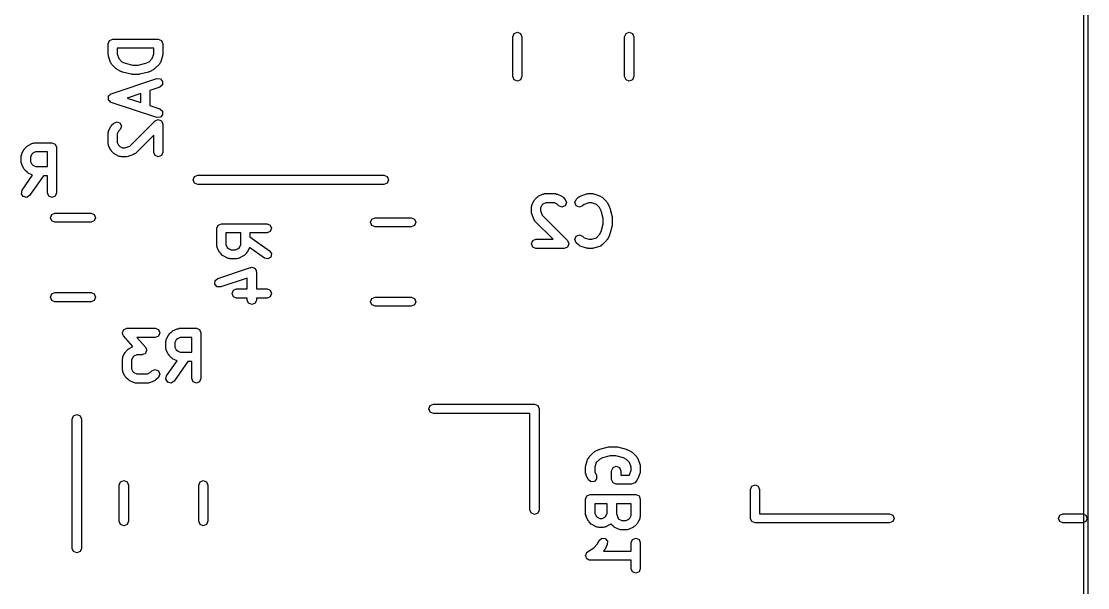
# Model space of a CAD drawing. Extents: x 54.1 to 108.3, y -71.2 to -40.8.
# Drawn here: x 94.29 to 108.31, y -55.1 to -47.66 of the extents above; entities that cross this region are included whole.
import ezdxf

# ---------------------------------------------------------------- set-up
doc = ezdxf.new("R2010")
doc.units = 0
doc.layers.add('BLACK', color=7, linetype='CONTINUOUS')

msp = doc.modelspace()

# ---------------------------------------------------------------- linework, layer by layer
at = {"layer": 'BLACK', "linetype": 'CONTINUOUS'}
for p, q in [((108.265, -71.045), (108.265, -40.895)), ((108.315, -40.87), (108.315, -71.07)), ((100.755, -47.8587), (100.773, -47.8163)), ((100.773, -47.8163), (100.815, -47.7987)), ((100.815, -47.7987), (100.857, -47.8163)), ((100.857, -47.8163), (100.875, -47.8587)), ((102.225, -47.8587), (102.243, -47.8163)), ((102.243, -47.8163), (102.285, -47.7987)), ((102.285, -47.7987), (102.327, -47.8163)), ((102.327, -47.8163), (102.345, -47.8587)), ((95.4314, -47.95), (95.449, -47.9076)), ((95.4314, -48.0929), (95.4314, -47.95)), ((95.449, -47.9076), (95.4914, -47.89)), ((95.4914, -47.89), (96.0914, -47.89)), ((96.0914, -47.89), (96.1339, -47.9076)), ((96.1339, -47.9076), (96.1514, -47.95)), ((96.1514, -47.95), (96.1514, -48.0929)), ((100.755, -48.3813), (100.755, -47.8587)), ((100.875, -47.8587), (100.875, -48.3813)), ((102.225, -48.3813), (102.225, -47.8587)), ((102.345, -47.8587), (102.345, -48.3813)), ((95.4352, -48.102), (95.4314, -48.0929)), ((95.4345, -48.1118), (95.4352, -48.102)), ((95.5514, -48.01), (95.5514, -48.0831)), ((96.0314, -48.01), (95.5514, -48.01)), ((95.5514, -48.0831), (95.5724, -48.1462)), ((96.0104, -48.1462), (96.0314, -48.0831)), ((96.0314, -48.0831), (96.0314, -48.01)), ((96.1514, -48.0929), (96.1476, -48.102)), ((96.1476, -48.102), (96.1483, -48.1118)), ((95.4631, -48.1975), (95.4345, -48.1118)), ((95.4722, -48.2081), (95.4631, -48.1975)), ((95.4776, -48.221), (95.4722, -48.2081)), ((95.5347, -48.2781), (95.4776, -48.221)), ((95.5724, -48.1462), (95.6127, -48.1864)), ((95.6127, -48.1864), (95.6552, -48.2077)), ((95.6552, -48.2077), (95.756, -48.2329)), ((95.756, -48.2329), (95.8269, -48.2329)), ((95.8269, -48.2329), (95.9276, -48.2077)), ((95.9276, -48.2077), (95.9702, -48.1864)), ((95.9702, -48.1864), (96.0104, -48.1462)), ((96.1053, -48.221), (96.0481, -48.2781)), ((96.1106, -48.2081), (96.1053, -48.221)), ((96.1198, -48.1975), (96.1106, -48.2081)), ((96.1483, -48.1118), (96.1198, -48.1975)), ((95.5438, -48.2819), (95.5347, -48.2781)), ((95.5503, -48.2894), (95.5438, -48.2819)), ((95.6075, -48.318), (95.5503, -48.2894)), ((95.6143, -48.3184), (95.6075, -48.318)), ((95.6197, -48.3225), (95.6143, -48.3184)), ((95.734, -48.3511), (95.6197, -48.3225)), ((95.7415, -48.3499), (95.734, -48.3511)), ((95.7486, -48.3529), (95.7415, -48.3499)), ((95.8343, -48.3529), (95.7486, -48.3529)), ((95.8413, -48.3499), (95.8343, -48.3529)), ((95.8488, -48.3511), (95.8413, -48.3499)), ((95.9631, -48.3225), (95.8488, -48.3511)), ((95.9686, -48.3184), (95.9631, -48.3225)), ((95.9754, -48.318), (95.9686, -48.3184)), ((96.0325, -48.2894), (95.9754, -48.318)), ((96.039, -48.2819), (96.0325, -48.2894)), ((96.0481, -48.2781), (96.039, -48.2819)), ((100.773, -48.4237), (100.755, -48.3813)), ((100.875, -48.3813), (100.857, -48.4237)), ((102.243, -48.4237), (102.225, -48.3813)), ((102.345, -48.3813), (102.327, -48.4237)), ((95.4725, -48.6074), (96.0725, -48.4074)), ((96.1104, -48.5212), (95.98, -48.5647)), ((96.0725, -48.4074), (96.1183, -48.4106)), ((96.1451, -48.4911), (96.1104, -48.5212)), ((96.1183, -48.4106), (96.1483, -48.4453)), ((96.1483, -48.4453), (96.1451, -48.4911)), ((100.815, -48.4413), (100.773, -48.4237)), ((100.857, -48.4237), (100.815, -48.4413)), ((102.285, -48.4413), (102.243, -48.4237)), ((102.327, -48.4237), (102.285, -48.4413)), ((95.4345, -48.6453), (95.4374, -48.6419)), ((95.4359, -48.6643), (95.4345, -48.6453)), ((95.4345, -48.6833), (95.4359, -48.6643)), ((95.4374, -48.6419), (95.4378, -48.6375)), ((95.4378, -48.6375), (95.4521, -48.625)), ((95.4521, -48.625), (95.4646, -48.6106)), ((95.4646, -48.6106), (95.4691, -48.6103)), ((95.4691, -48.6103), (95.4725, -48.6074)), ((95.86, -48.6047), (95.6812, -48.6643)), ((95.6812, -48.6643), (95.86, -48.7239)), ((95.86, -48.7239), (95.86, -48.6047)), ((95.98, -48.5647), (95.98, -48.7639)), ((95.4374, -48.6866), (95.4345, -48.6833)), ((95.4378, -48.6911), (95.4374, -48.6866)), ((95.4521, -48.7036), (95.4378, -48.6911)), ((95.4646, -48.7179), (95.4521, -48.7036)), ((95.4691, -48.7183), (95.4646, -48.7179)), ((95.4725, -48.7212), (95.4691, -48.7183)), ((96.0725, -48.9212), (95.4725, -48.7212)), ((95.98, -48.7639), (96.1104, -48.8074)), ((96.049, -48.9647), (96.0914, -48.9471)), ((96.1183, -48.9179), (96.0725, -48.9212)), ((96.0914, -48.9471), (96.1339, -48.9647)), ((96.1104, -48.8074), (96.1451, -48.8375)), ((96.1483, -48.8833), (96.1183, -48.9179)), ((96.1451, -48.8375), (96.1483, -48.8833)), ((95.4378, -49.0946), (95.4663, -49.0375)), ((95.4663, -49.0375), (95.4738, -49.031)), ((95.4738, -49.031), (95.4776, -49.0219)), ((95.4776, -49.0219), (95.5061, -48.9933)), ((95.5061, -48.9933), (95.5486, -48.9757)), ((95.5486, -48.9757), (95.591, -48.9933)), ((95.591, -49.0781), (95.5693, -49.0998)), ((95.591, -48.9933), (95.6086, -49.0357)), ((95.6086, -49.0357), (95.591, -49.0781)), ((95.7162, -49.2976), (96.049, -48.9647)), ((96.1339, -48.9647), (96.1514, -49.0071)), ((96.1514, -49.0071), (96.1514, -49.3786)), ((95.4314, -49.1214), (95.4368, -49.1085)), ((95.4314, -49.2643), (95.4314, -49.1214)), ((95.4368, -49.1085), (95.4378, -49.0946)), ((95.5693, -49.0998), (95.5514, -49.1356)), ((95.5514, -49.1356), (95.5514, -49.2501)), ((96.0314, -49.152), (95.791, -49.3924)), ((96.0314, -49.3786), (96.0314, -49.152)), ((94.2963, -49.3989), (94.3249, -49.3417)), ((94.3249, -49.3417), (94.3324, -49.3353)), ((94.3324, -49.3353), (94.3361, -49.3261)), ((94.3361, -49.3261), (94.3647, -49.2976)), ((94.3647, -49.2976), (94.3738, -49.2938)), ((94.3738, -49.2938), (94.3803, -49.2863)), ((94.3803, -49.2863), (94.4375, -49.2578)), ((94.4375, -49.2578), (94.4514, -49.2568)), ((94.4514, -49.2568), (94.4643, -49.2514)), ((94.4643, -49.2514), (94.6929, -49.2514)), ((94.6929, -49.2514), (94.7353, -49.269)), ((94.7353, -49.269), (94.7529, -49.3114)), ((94.7529, -49.3114), (94.7529, -49.9114)), ((95.4368, -49.2772), (95.4314, -49.2643)), ((95.4378, -49.2911), (95.4368, -49.2772)), ((95.4663, -49.3483), (95.4378, -49.2911)), ((95.4738, -49.3547), (95.4663, -49.3483)), ((95.4776, -49.3639), (95.4738, -49.3547)), ((95.5061, -49.3924), (95.4776, -49.3639)), ((95.5514, -49.2501), (95.5693, -49.2859)), ((95.5693, -49.2859), (95.5841, -49.3007)), ((95.5841, -49.3007), (95.6199, -49.3186)), ((95.6199, -49.3186), (95.6531, -49.3186)), ((95.6531, -49.3186), (95.7162, -49.2976)), ((94.29, -49.4257), (94.2953, -49.4128)), ((94.29, -49.5114), (94.29, -49.4257)), ((94.2953, -49.4128), (94.2963, -49.3989)), ((94.4279, -49.4041), (94.41, -49.4399)), ((94.41, -49.4399), (94.41, -49.4973)), ((94.41, -49.4973), (94.4279, -49.533)), ((94.4427, -49.3893), (94.4279, -49.4041)), ((94.4784, -49.3714), (94.4427, -49.3893)), ((94.6329, -49.3714), (94.4784, -49.3714)), ((94.6329, -49.5657), (94.6329, -49.3714)), ((95.5153, -49.3962), (95.5061, -49.3924)), ((95.5217, -49.4037), (95.5153, -49.3962)), ((95.5789, -49.4322), (95.5217, -49.4037)), ((95.5928, -49.4332), (95.5789, -49.4322)), ((95.6057, -49.4386), (95.5928, -49.4332)), ((95.6629, -49.4386), (95.6057, -49.4386)), ((95.672, -49.4348), (95.6629, -49.4386)), ((95.6818, -49.4355), (95.672, -49.4348)), ((95.7675, -49.4069), (95.6818, -49.4355)), ((95.7781, -49.3978), (95.7675, -49.4069)), ((95.791, -49.3924), (95.7781, -49.3978)), ((96.049, -49.421), (96.0314, -49.3786)), ((96.0914, -49.4386), (96.049, -49.421)), ((96.1339, -49.421), (96.0914, -49.4386)), ((96.1514, -49.3786), (96.1339, -49.421)), ((94.2953, -49.5243), (94.29, -49.5114)), ((94.2963, -49.5383), (94.2953, -49.5243)), ((94.3249, -49.5954), (94.2963, -49.5383)), ((94.3324, -49.6019), (94.3249, -49.5954)), ((94.3361, -49.611), (94.3324, -49.6019)), ((94.3647, -49.6396), (94.3361, -49.611)), ((94.3738, -49.6433), (94.3647, -49.6396)), ((94.3803, -49.6508), (94.3738, -49.6433)), ((94.4279, -49.533), (94.4427, -49.5478)), ((94.4427, -49.5478), (94.4784, -49.5657)), ((94.4784, -49.5657), (94.6329, -49.5657)), ((94.3008, -49.877), (94.4391, -49.6795)), ((94.4375, -49.6794), (94.3803, -49.6508)), ((94.5812, -49.6857), (94.3992, -49.9458)), ((94.4391, -49.6795), (94.4375, -49.6794)), ((94.6329, -49.6857), (94.5812, -49.6857)), ((94.6329, -49.9114), (94.6329, -49.6857)), ((96.55, -49.74), (96.5676, -49.6976)), ((96.5676, -49.7824), (96.55, -49.74)), ((96.5676, -49.6976), (96.61, -49.68)), ((96.61, -49.8), (96.5676, -49.7824)), ((96.61, -49.68), (99.06, -49.68)), ((99.06, -49.68), (99.1024, -49.6976)), ((99.1024, -49.7824), (99.06, -49.8)), ((99.1024, -49.6976), (99.12, -49.74)), ((99.12, -49.74), (99.1024, -49.7824)), ((94.2909, -49.9219), (94.3008, -49.877)), ((94.3156, -49.9606), (94.2909, -49.9219)), ((94.6504, -49.9539), (94.6329, -49.9114)), ((94.7529, -49.9114), (94.7353, -49.9539)), ((99.06, -49.8), (96.61, -49.8)), ((101.089, -49.9563), (101.146, -49.9278)), ((101.146, -49.9278), (101.16, -49.9268)), ((101.16, -49.9268), (101.173, -49.9214)), ((101.173, -49.9214), (101.316, -49.9214)), ((101.316, -49.9214), (101.329, -49.9268)), ((101.329, -49.9268), (101.343, -49.9278)), ((101.343, -49.9278), (101.4, -49.9563)), ((101.64, -49.9531), (101.725, -49.9245)), ((101.725, -49.9245), (101.735, -49.9252)), ((101.735, -49.9252), (101.744, -49.9214)), ((101.744, -49.9214), (101.801, -49.9214)), ((101.801, -49.9214), (101.811, -49.9252)), ((101.811, -49.9252), (101.82, -49.9245)), ((101.82, -49.9245), (101.906, -49.9531)), ((94.3604, -49.9705), (94.3156, -49.9606)), ((94.3992, -49.9458), (94.3604, -49.9705)), ((94.6929, -49.9714), (94.6504, -49.9539)), ((94.7353, -49.9539), (94.6929, -49.9714)), ((101.004, -50.0828), (101.005, -50.0689)), ((101.005, -50.0689), (101.033, -50.0117)), ((101.033, -50.0117), (101.041, -50.0053)), ((101.041, -50.0053), (101.045, -49.9961)), ((101.045, -49.9961), (101.073, -49.9676)), ((101.073, -49.9676), (101.082, -49.9638)), ((101.082, -49.9638), (101.089, -49.9563)), ((101.151, -50.0593), (101.136, -50.0741)), ((101.187, -50.0414), (101.151, -50.0593)), ((101.302, -50.0414), (101.187, -50.0414)), ((101.337, -50.0593), (101.302, -50.0414)), ((101.359, -50.081), (101.337, -50.0593)), ((101.4, -49.9563), (101.406, -49.9638)), ((101.406, -49.9638), (101.415, -49.9676)), ((101.415, -49.9676), (101.444, -49.9961)), ((101.444, -49.9961), (101.461, -50.0386)), ((101.461, -50.0386), (101.444, -50.081)), ((101.57, -50.0386), (101.588, -49.9961)), ((101.588, -50.081), (101.57, -50.0386)), ((101.588, -49.9961), (101.616, -49.9676)), ((101.616, -49.9676), (101.629, -49.9622)), ((101.629, -49.9622), (101.64, -49.9531)), ((101.691, -50.0624), (101.672, -50.081)), ((101.754, -50.0414), (101.691, -50.0624)), ((101.792, -50.0414), (101.754, -50.0414)), ((101.855, -50.0624), (101.792, -50.0414)), ((101.895, -50.1027), (101.855, -50.0624)), ((101.906, -49.9531), (101.917, -49.9622)), ((101.917, -49.9622), (101.93, -49.9676)), ((101.93, -49.9676), (101.987, -50.0247)), ((101.987, -50.0247), (101.99, -50.0338)), ((101.99, -50.0338), (101.998, -50.0403)), ((101.998, -50.0403), (102.027, -50.0975)), ((94.6727, -50.2375), (94.6903, -50.1951)), ((94.6903, -50.1951), (94.7327, -50.1775)), ((94.7327, -50.1775), (95.2073, -50.1775)), ((95.2073, -50.1775), (95.2497, -50.1951)), ((95.2497, -50.1951), (95.2673, -50.2375)), ((100.999, -50.0957), (101.004, -50.0828)), ((100.999, -50.1529), (100.999, -50.0957)), ((101.002, -50.162), (100.999, -50.1529)), ((101.002, -50.1718), (101.002, -50.162)), ((101.03, -50.2575), (101.002, -50.1718)), ((101.136, -50.0741), (101.119, -50.1099)), ((101.119, -50.1099), (101.119, -50.1431)), ((101.119, -50.1431), (101.14, -50.2062)), ((101.14, -50.2062), (101.472, -50.539)), ((101.401, -50.0986), (101.359, -50.081)), ((101.444, -50.081), (101.401, -50.0986)), ((101.63, -50.0986), (101.588, -50.081)), ((101.672, -50.081), (101.63, -50.0986)), ((101.916, -50.1452), (101.895, -50.1027)), ((101.941, -50.246), (101.916, -50.1452)), ((102.027, -50.0975), (102.027, -50.1043)), ((102.027, -50.1043), (102.031, -50.1097)), ((102.031, -50.1097), (102.06, -50.224)), ((94.6903, -50.2799), (94.6727, -50.2375)), ((94.7327, -50.2975), (94.6903, -50.2799)), ((95.2073, -50.2975), (94.7327, -50.2975)), ((95.2497, -50.2799), (95.2073, -50.2975)), ((95.2673, -50.2375), (95.2497, -50.2799)), ((96.8614, -50.3771), (96.879, -50.3347)), ((96.879, -50.3347), (96.9214, -50.3171)), ((96.9214, -50.3171), (97.5214, -50.3171)), ((97.5214, -50.3171), (97.5639, -50.3347)), ((97.5639, -50.3347), (97.5814, -50.3771)), ((98.8827, -50.2975), (98.9003, -50.2551)), ((98.9003, -50.3399), (98.8827, -50.2975)), ((98.9003, -50.2551), (98.9427, -50.2375)), ((98.9427, -50.3575), (98.9003, -50.3399)), ((98.9427, -50.2375), (99.4173, -50.2375)), ((99.4173, -50.2375), (99.4597, -50.2551)), ((99.4597, -50.3399), (99.4173, -50.3575)), ((99.4597, -50.2551), (99.4773, -50.2975)), ((99.4773, -50.2975), (99.4597, -50.3399)), ((101.039, -50.2681), (101.03, -50.2575)), ((101.045, -50.281), (101.039, -50.2681)), ((101.285, -50.5214), (101.045, -50.281)), ((101.916, -50.4176), (101.941, -50.3169)), ((101.941, -50.3169), (101.941, -50.246)), ((102.06, -50.3388), (102.031, -50.4531)), ((102.06, -50.224), (102.059, -50.2315)), ((102.059, -50.2315), (102.061, -50.2386)), ((102.061, -50.3243), (102.059, -50.3313)), ((102.059, -50.3313), (102.06, -50.3388)), ((102.061, -50.2386), (102.061, -50.3243)), ((96.8614, -50.6057), (96.8614, -50.3771)), ((96.9814, -50.4371), (96.9814, -50.5916)), ((97.1757, -50.4371), (96.9814, -50.4371)), ((97.1757, -50.5916), (97.1757, -50.4371)), ((97.5214, -50.4371), (97.2957, -50.4371)), ((97.2957, -50.4371), (97.2957, -50.4888)), ((97.2957, -50.4888), (97.5558, -50.6708)), ((97.5639, -50.4196), (97.5214, -50.4371)), ((97.5814, -50.3771), (97.5639, -50.4196)), ((99.4173, -50.3575), (98.9427, -50.3575)), ((101.57, -50.5243), (101.588, -50.4819)), ((101.588, -50.4819), (101.63, -50.4643)), ((101.63, -50.4643), (101.672, -50.4819)), ((101.672, -50.4819), (101.691, -50.5004)), ((101.855, -50.5004), (101.895, -50.4602)), ((101.895, -50.4602), (101.916, -50.4176)), ((102.027, -50.4654), (101.998, -50.5225)), ((102.031, -50.4531), (102.027, -50.4586)), ((102.027, -50.4586), (102.027, -50.4654)), ((96.8668, -50.6186), (96.8614, -50.6057)), ((96.8678, -50.6325), (96.8668, -50.6186)), ((96.9814, -50.5916), (96.9993, -50.6273)), ((96.9993, -50.6273), (97.0141, -50.6421)), ((97.143, -50.6421), (97.1578, -50.6273)), ((97.1578, -50.6273), (97.1757, -50.5916)), ((100.999, -50.5814), (101.016, -50.539)), ((101.016, -50.6239), (100.999, -50.5814)), ((101.016, -50.539), (101.059, -50.5214)), ((101.059, -50.6414), (101.016, -50.6239)), ((101.059, -50.5214), (101.285, -50.5214)), ((101.472, -50.6239), (101.43, -50.6414)), ((101.472, -50.539), (101.49, -50.5814)), ((101.49, -50.5814), (101.472, -50.6239)), ((101.588, -50.5667), (101.57, -50.5243)), ((101.616, -50.5953), (101.588, -50.5667)), ((101.629, -50.6006), (101.616, -50.5953)), ((101.64, -50.6098), (101.629, -50.6006)), ((101.725, -50.6383), (101.64, -50.6098)), ((101.691, -50.5004), (101.754, -50.5214)), ((101.754, -50.5214), (101.792, -50.5214)), ((101.792, -50.5214), (101.855, -50.5004)), ((101.906, -50.6098), (101.82, -50.6383)), ((101.917, -50.6006), (101.906, -50.6098)), ((101.93, -50.5953), (101.917, -50.6006)), ((101.987, -50.5381), (101.93, -50.5953)), ((101.99, -50.529), (101.987, -50.5381)), ((101.998, -50.5225), (101.99, -50.529)), ((96.8963, -50.6897), (96.8678, -50.6325)), ((96.9038, -50.6962), (96.8963, -50.6897)), ((96.9076, -50.7053), (96.9038, -50.6962)), ((96.9361, -50.7339), (96.9076, -50.7053)), ((96.9453, -50.7376), (96.9361, -50.7339)), ((96.9517, -50.7451), (96.9453, -50.7376)), ((97.0089, -50.7737), (96.9517, -50.7451)), ((97.0141, -50.6421), (97.0499, -50.66)), ((97.0499, -50.66), (97.1073, -50.66)), ((97.1073, -50.66), (97.143, -50.6421)), ((97.2054, -50.7451), (97.1483, -50.7737)), ((97.2119, -50.7376), (97.2054, -50.7451)), ((97.221, -50.7339), (97.2119, -50.7376)), ((97.2496, -50.7053), (97.221, -50.7339)), ((97.2533, -50.6962), (97.2496, -50.7053)), ((97.2608, -50.6897), (97.2533, -50.6962)), ((97.2894, -50.6325), (97.2608, -50.6897)), ((97.2895, -50.6309), (97.2894, -50.6325)), ((97.487, -50.7692), (97.2895, -50.6309)), ((97.5319, -50.7791), (97.487, -50.7692)), ((97.5706, -50.7544), (97.5319, -50.7791)), ((97.5558, -50.6708), (97.5805, -50.7096)), ((97.5805, -50.7096), (97.5706, -50.7544)), ((101.43, -50.6414), (101.059, -50.6414)), ((101.735, -50.6376), (101.725, -50.6383)), ((101.744, -50.6414), (101.735, -50.6376)), ((101.801, -50.6414), (101.744, -50.6414)), ((101.811, -50.6376), (101.801, -50.6414)), ((101.82, -50.6383), (101.811, -50.6376)), ((96.8739, -51.0345), (97.3025, -50.8916)), ((97.0228, -50.7747), (97.0089, -50.7737)), ((97.0357, -50.78), (97.0228, -50.7747)), ((97.1214, -50.78), (97.0357, -50.78)), ((97.1343, -50.7747), (97.1214, -50.78)), ((97.1483, -50.7737), (97.1343, -50.7747)), ((97.3025, -50.8916), (97.3123, -50.8924)), ((97.3123, -50.8924), (97.3214, -50.8886)), ((97.3214, -50.8886), (97.3343, -50.8939)), ((97.3343, -50.8939), (97.3483, -50.8949)), ((97.3483, -50.8949), (97.3547, -50.9024)), ((97.3547, -50.9024), (97.3639, -50.9061)), ((97.3639, -50.9061), (97.3692, -50.919)), ((96.8392, -51.0646), (96.8739, -51.0345)), ((97.2614, -51.0318), (96.9118, -51.1483)), ((97.2614, -51.1743), (97.2614, -51.0318)), ((97.3692, -50.919), (97.3783, -50.9296)), ((97.3783, -50.9296), (97.3776, -50.9394)), ((97.3776, -50.9394), (97.3814, -50.9486)), ((97.3814, -50.9486), (97.3814, -51.1743)), ((96.8359, -51.1104), (96.8392, -51.0646)), ((96.866, -51.1451), (96.8359, -51.1104)), ((96.9118, -51.1483), (96.866, -51.1451)), ((97.079, -51.1919), (97.1214, -51.1743)), ((97.1214, -51.1743), (97.2614, -51.1743)), ((97.3814, -51.1743), (97.5214, -51.1743)), ((97.5214, -51.1743), (97.5639, -51.1919)), ((94.6727, -51.2825), (94.6903, -51.2401)), ((94.6903, -51.3249), (94.6727, -51.2825)), ((94.6903, -51.2401), (94.7327, -51.2225)), ((94.7327, -51.3425), (94.6903, -51.3249)), ((94.7327, -51.2225), (95.2073, -51.2225)), ((95.2073, -51.2225), (95.2497, -51.2401)), ((95.2497, -51.3249), (95.2073, -51.3425)), ((95.2497, -51.2401), (95.2673, -51.2825)), ((95.2673, -51.2825), (95.2497, -51.3249)), ((97.0614, -51.2343), (97.079, -51.1919)), ((97.079, -51.2767), (97.0614, -51.2343)), ((97.1214, -51.2943), (97.079, -51.2767)), ((97.2614, -51.2943), (97.1214, -51.2943)), ((97.2614, -51.32), (97.2614, -51.2943)), ((97.279, -51.3624), (97.2614, -51.32)), ((97.3814, -51.32), (97.3639, -51.3624)), ((97.5214, -51.2943), (97.3814, -51.2943)), ((97.3814, -51.2943), (97.3814, -51.32)), ((97.5639, -51.2767), (97.5214, -51.2943)), ((97.5639, -51.1919), (97.5814, -51.2343)), ((97.5814, -51.2343), (97.5639, -51.2767)), ((98.8827, -51.3425), (98.9003, -51.3001)), ((98.9003, -51.3001), (98.9427, -51.2825)), ((98.9427, -51.2825), (99.4173, -51.2825)), ((99.4173, -51.2825), (99.4597, -51.3001)), ((99.4597, -51.3001), (99.4773, -51.3425)), ((95.2073, -51.3425), (94.7327, -51.3425)), ((97.3214, -51.38), (97.279, -51.3624)), ((97.3639, -51.3624), (97.3214, -51.38)), ((98.9003, -51.3849), (98.8827, -51.3425)), ((98.9427, -51.4025), (98.9003, -51.3849)), ((99.4173, -51.4025), (98.9427, -51.4025)), ((99.4597, -51.3849), (99.4173, -51.4025)), ((99.4773, -51.3425), (99.4597, -51.3849)), ((95.6186, -51.7514), (95.6194, -51.7495)), ((95.6266, -51.7709), (95.6186, -51.7514)), ((95.6187, -51.7474), (95.6281, -51.7285)), ((95.6194, -51.7495), (95.6187, -51.7474)), ((95.6281, -51.7285), (95.6361, -51.709)), ((95.6361, -51.709), (95.6381, -51.7082)), ((95.6381, -51.7082), (95.6391, -51.7063)), ((95.6391, -51.7063), (95.6591, -51.6995)), ((95.6591, -51.6995), (95.6786, -51.6914)), ((95.6786, -51.6914), (96.05, -51.6914)), ((96.05, -51.6914), (96.0924, -51.709)), ((96.0924, -51.709), (96.11, -51.7514)), ((96.11, -51.7514), (96.0924, -51.7939)), ((96.2361, -51.7661), (96.2647, -51.7376)), ((96.2647, -51.7376), (96.2738, -51.7338)), ((96.2738, -51.7338), (96.2803, -51.7263)), ((96.2803, -51.7263), (96.3375, -51.6978)), ((96.3375, -51.6978), (96.3514, -51.6968)), ((96.3514, -51.6968), (96.3643, -51.6914)), ((96.3643, -51.6914), (96.5929, -51.6914)), ((96.5929, -51.6914), (96.6353, -51.709)), ((96.6353, -51.709), (96.6529, -51.7514)), ((96.6529, -51.7514), (96.6529, -52.3514)), ((95.6334, -51.7909), (95.6266, -51.7709)), ((95.7562, -51.9313), (95.6334, -51.7909)), ((96.05, -51.8114), (95.8108, -51.8114)), ((95.8108, -51.8114), (95.9237, -51.9405)), ((96.0924, -51.7939), (96.05, -51.8114)), ((96.19, -51.8657), (96.1953, -51.8528)), ((96.19, -51.9514), (96.19, -51.8657)), ((96.1953, -51.8528), (96.1963, -51.8389)), ((96.1963, -51.8389), (96.2249, -51.7817)), ((96.2249, -51.7817), (96.2324, -51.7753)), ((96.2324, -51.7753), (96.2361, -51.7661)), ((96.3279, -51.8441), (96.31, -51.8799)), ((96.31, -51.8799), (96.31, -51.9373)), ((96.3427, -51.8293), (96.3279, -51.8441)), ((96.3784, -51.8114), (96.3427, -51.8293)), ((96.5329, -51.8114), (96.3784, -51.8114)), ((96.5329, -52.0057), (96.5329, -51.8114)), ((95.6249, -52.0675), (95.6535, -52.0103)), ((95.6535, -52.0103), (95.6609, -52.0038)), ((95.6609, -52.0038), (95.6647, -51.9947)), ((95.6647, -51.9947), (95.6933, -51.9661)), ((95.6933, -51.9661), (95.7024, -51.9624)), ((95.7024, -51.9624), (95.7089, -51.9549)), ((95.7089, -51.9549), (95.7562, -51.9313)), ((95.8981, -52.0319), (95.8786, -52.04)), ((95.9181, -52.0252), (95.8981, -52.0319)), ((95.919, -52.0232), (95.9181, -52.0252)), ((95.921, -52.0224), (95.919, -52.0232)), ((95.9291, -52.0029), (95.921, -52.0224)), ((95.9237, -51.9405), (95.9305, -51.9605)), ((95.9384, -51.984), (95.9291, -52.0029)), ((95.9305, -51.9605), (95.9386, -51.98)), ((95.9386, -51.98), (95.9378, -51.982)), ((95.9378, -51.982), (95.9384, -51.984)), ((96.1953, -51.9643), (96.19, -51.9514)), ((96.1963, -51.9783), (96.1953, -51.9643)), ((96.2249, -52.0354), (96.1963, -51.9783)), ((96.31, -51.9373), (96.3279, -51.973)), ((96.3279, -51.973), (96.3427, -51.9878)), ((96.3427, -51.9878), (96.3784, -52.0057)), ((96.3784, -52.0057), (96.5329, -52.0057)), ((95.6186, -52.0943), (95.6239, -52.0814)), ((95.6186, -52.2371), (95.6186, -52.0943)), ((95.6239, -52.0814), (95.6249, -52.0675)), ((95.7565, -52.0727), (95.7386, -52.1084)), ((95.7386, -52.1084), (95.7386, -52.223)), ((95.7713, -52.0579), (95.7565, -52.0727)), ((95.807, -52.04), (95.7713, -52.0579)), ((95.8786, -52.04), (95.807, -52.04)), ((96.2008, -52.317), (96.3391, -52.1195)), ((96.2324, -52.0419), (96.2249, -52.0354)), ((96.2361, -52.051), (96.2324, -52.0419)), ((96.2647, -52.0796), (96.2361, -52.051)), ((96.2738, -52.0833), (96.2647, -52.0796)), ((96.2803, -52.0908), (96.2738, -52.0833)), ((96.3375, -52.1194), (96.2803, -52.0908)), ((96.4812, -52.1257), (96.2992, -52.3858)), ((96.3391, -52.1195), (96.3375, -52.1194)), ((96.5329, -52.1257), (96.4812, -52.1257)), ((96.5329, -52.3514), (96.5329, -52.1257)), ((95.6239, -52.25), (95.6186, -52.2371)), ((95.6249, -52.264), (95.6239, -52.25)), ((95.6535, -52.3211), (95.6249, -52.264)), ((95.7386, -52.223), (95.7565, -52.2587)), ((95.7565, -52.2587), (95.7713, -52.2735)), ((95.7713, -52.2735), (95.807, -52.2914)), ((95.807, -52.2914), (95.9501, -52.2914)), ((95.9501, -52.2914), (95.9859, -52.2735)), ((95.9859, -52.2735), (96.0076, -52.2519)), ((96.0076, -52.2519), (96.05, -52.2343)), ((96.05, -52.2343), (96.0924, -52.2519)), ((96.0924, -52.2519), (96.11, -52.2943)), ((96.11, -52.2943), (96.0924, -52.3367)), ((95.6609, -52.3276), (95.6535, -52.3211)), ((95.6647, -52.3367), (95.6609, -52.3276)), ((95.6933, -52.3653), (95.6647, -52.3367)), ((95.7024, -52.3691), (95.6933, -52.3653)), ((95.7089, -52.3765), (95.7024, -52.3691)), ((95.766, -52.4051), (95.7089, -52.3765)), ((95.78, -52.4061), (95.766, -52.4051)), ((95.7929, -52.4114), (95.78, -52.4061)), ((95.9643, -52.4114), (95.7929, -52.4114)), ((95.9772, -52.4061), (95.9643, -52.4114)), ((95.9911, -52.4051), (95.9772, -52.4061)), ((96.0483, -52.3765), (95.9911, -52.4051)), ((96.0547, -52.3691), (96.0483, -52.3765)), ((96.0639, -52.3653), (96.0547, -52.3691)), ((96.0924, -52.3367), (96.0639, -52.3653)), ((96.1909, -52.3619), (96.2008, -52.317)), ((96.2156, -52.4006), (96.1909, -52.3619)), ((96.2604, -52.4105), (96.2156, -52.4006)), ((96.2992, -52.3858), (96.2604, -52.4105)), ((96.5504, -52.3939), (96.5329, -52.3514)), ((96.5929, -52.4114), (96.5504, -52.3939)), ((96.6353, -52.3939), (96.5929, -52.4114)), ((96.6529, -52.3514), (96.6353, -52.3939)), ((99.65, -52.75), (99.6676, -52.7076)), ((99.6676, -52.7076), (99.71, -52.69)), ((99.71, -52.69), (101.04, -52.69)), ((101.04, -52.69), (101.082, -52.7076)), ((101.082, -52.7076), (101.1, -52.75)), ((94.96, -52.885), (94.9776, -52.8426)), ((94.9776, -52.8426), (95.02, -52.825)), ((95.02, -52.825), (95.0624, -52.8426)), ((95.0624, -52.8426), (95.08, -52.885)), ((99.6676, -52.7924), (99.65, -52.75)), ((99.71, -52.81), (99.6676, -52.7924)), ((100.98, -52.81), (99.71, -52.81)), ((100.98, -54.08), (100.98, -52.81)), ((101.1, -52.75), (101.1, -54.08)), ((94.96, -54.585), (94.96, -52.885)), ((95.08, -52.885), (95.08, -54.585)), ((101.83, -53.312), (101.887, -53.2835)), ((101.887, -53.2835), (101.894, -53.283)), ((101.894, -53.283), (101.9, -53.2789)), ((101.9, -53.2789), (102.014, -53.2504)), ((102.014, -53.2504), (102.022, -53.2515)), ((102.022, -53.2515), (102.029, -53.2486)), ((102.029, -53.2486), (102.114, -53.2486)), ((102.114, -53.2486), (102.121, -53.2515)), ((102.121, -53.2515), (102.129, -53.2504)), ((102.129, -53.2504), (102.243, -53.2789)), ((102.243, -53.2789), (102.249, -53.283)), ((102.249, -53.283), (102.255, -53.2835)), ((102.255, -53.2835), (102.313, -53.312)), ((101.715, -53.4896), (101.743, -53.4039)), ((101.743, -53.4039), (101.752, -53.3933)), ((101.752, -53.3933), (101.758, -53.3804)), ((101.758, -53.3804), (101.815, -53.3233)), ((101.815, -53.3233), (101.824, -53.3195)), ((101.824, -53.3195), (101.83, -53.312)), ((101.893, -53.415), (101.852, -53.4553)), ((101.935, -53.3938), (101.893, -53.415)), ((102.036, -53.3686), (101.935, -53.3938)), ((102.107, -53.3686), (102.036, -53.3686)), ((102.208, -53.3938), (102.107, -53.3686)), ((102.25, -53.415), (102.208, -53.3938)), ((102.29, -53.4553), (102.25, -53.415)), ((102.313, -53.312), (102.319, -53.3195)), ((102.319, -53.3195), (102.328, -53.3233)), ((102.328, -53.3233), (102.385, -53.3804)), ((102.385, -53.3804), (102.391, -53.3933)), ((102.391, -53.3933), (102.4, -53.4039)), ((102.4, -53.4039), (102.428, -53.4896)), ((101.711, -53.5086), (101.715, -53.4994)), ((101.711, -53.5943), (101.711, -53.5086)), ((101.715, -53.4994), (101.715, -53.4896)), ((101.852, -53.4553), (101.831, -53.5183)), ((101.831, -53.5183), (101.831, -53.5801)), ((102.054, -53.5657), (102.072, -53.5233)), ((102.054, -53.68), (102.054, -53.5657)), ((102.072, -53.5233), (102.114, -53.5057)), ((102.114, -53.5057), (102.157, -53.5233)), ((102.157, -53.5233), (102.174, -53.5657)), ((102.174, -53.5657), (102.174, -53.62)), ((102.311, -53.5183), (102.29, -53.4553)), ((102.29, -53.619), (102.311, -53.556)), ((102.311, -53.556), (102.311, -53.5183)), ((102.428, -53.4896), (102.428, -53.4994)), ((102.428, -53.4994), (102.431, -53.5086)), ((102.431, -53.5657), (102.428, -53.5748)), ((102.428, -53.5748), (102.428, -53.5847)), ((102.431, -53.5086), (102.431, -53.5657)), ((95.5775, -53.7527), (95.5951, -53.7103)), ((95.5951, -53.7103), (95.6375, -53.6927)), ((95.6375, -53.6927), (95.6799, -53.7103)), ((95.6799, -53.7103), (95.6975, -53.7527)), ((96.6225, -53.7527), (96.6401, -53.7103)), ((96.6401, -53.7103), (96.6825, -53.6927)), ((96.6825, -53.6927), (96.7249, -53.7103)), ((96.7249, -53.7103), (96.7425, -53.7527)), ((101.717, -53.6072), (101.711, -53.5943)), ((101.718, -53.6211), (101.717, -53.6072)), ((101.746, -53.6783), (101.718, -53.6211)), ((101.781, -53.7083), (101.746, -53.6783)), ((101.827, -53.7051), (101.781, -53.7083)), ((101.857, -53.6704), (101.827, -53.7051)), ((101.831, -53.5801), (101.854, -53.6246)), ((101.854, -53.6246), (101.857, -53.6704)), ((102.072, -53.7224), (102.054, -53.68)), ((102.174, -53.62), (102.289, -53.62)), ((102.289, -53.62), (102.29, -53.619)), ((102.385, -53.6939), (102.357, -53.7224)), ((102.391, -53.681), (102.385, -53.6939)), ((102.4, -53.6704), (102.391, -53.681)), ((102.428, -53.5847), (102.4, -53.6704)), ((95.5775, -54.2273), (95.5775, -53.7527)), ((95.6975, -53.7527), (95.6975, -54.2273)), ((96.6225, -54.2273), (96.6225, -53.7527)), ((96.7425, -53.7527), (96.7425, -54.2273)), ((102.114, -53.74), (102.072, -53.7224)), ((102.314, -53.74), (102.114, -53.74)), ((102.357, -53.7224), (102.314, -53.74)), ((103.88, -53.81), (103.898, -53.7676)), ((103.88, -54.19), (103.88, -53.81)), ((103.898, -53.7676), (103.94, -53.75)), ((103.94, -53.75), (103.982, -53.7676)), ((103.982, -53.7676), (104, -53.81)), ((104, -53.81), (104, -54.13)), ((101.711, -53.9371), (101.729, -53.8947)), ((101.711, -54.1371), (101.711, -53.9371)), ((101.729, -53.8947), (101.771, -53.8771)), ((101.771, -53.8771), (102.371, -53.8771)), ((102.371, -53.8771), (102.414, -53.8947)), ((102.414, -53.8947), (102.431, -53.9371)), ((102.431, -53.9371), (102.431, -54.1657)), ((100.998, -54.1224), (100.98, -54.08)), ((101.04, -54.14), (100.998, -54.1224)), ((101.082, -54.1224), (101.04, -54.14)), ((101.1, -54.08), (101.082, -54.1224)), ((101.831, -53.9971), (101.831, -54.123)), ((101.997, -53.9971), (101.831, -53.9971)), ((101.831, -54.123), (101.849, -54.1587)), ((101.979, -54.1587), (101.997, -54.123)), ((101.997, -54.123), (101.997, -53.9971)), ((102.117, -53.9971), (102.117, -54.1274)), ((102.311, -53.9971), (102.117, -53.9971)), ((102.117, -54.1274), (102.138, -54.1904)), ((102.311, -54.1515), (102.311, -53.9971)), ((104, -54.13), (105.71, -54.13)), ((105.71, -54.13), (105.752, -54.1476)), ((107.948, -54.1476), (107.99, -54.13)), ((107.99, -54.13), (108.25, -54.13)), ((108.25, -54.13), (108.292, -54.1476)), ((95.5951, -54.2697), (95.5775, -54.2273)), ((95.6375, -54.2873), (95.5951, -54.2697)), ((95.6799, -54.2697), (95.6375, -54.2873)), ((95.6975, -54.2273), (95.6799, -54.2697)), ((96.6401, -54.2697), (96.6225, -54.2273)), ((96.6825, -54.2873), (96.6401, -54.2697)), ((96.7249, -54.2697), (96.6825, -54.2873)), ((96.7425, -54.2273), (96.7249, -54.2697)), ((101.717, -54.15), (101.711, -54.1371)), ((101.718, -54.164), (101.717, -54.15)), ((101.746, -54.2211), (101.718, -54.164)), ((101.754, -54.2276), (101.746, -54.2211)), ((101.758, -54.2367), (101.754, -54.2276)), ((101.786, -54.2653), (101.758, -54.2367)), ((101.795, -54.2691), (101.786, -54.2653)), ((101.802, -54.2765), (101.795, -54.2691)), ((101.859, -54.3051), (101.802, -54.2765)), ((101.849, -54.1587), (101.864, -54.1735)), ((101.864, -54.1735), (101.9, -54.1914)), ((101.9, -54.1914), (101.929, -54.1914)), ((101.929, -54.1914), (101.964, -54.1735)), ((101.964, -54.1735), (101.979, -54.1587)), ((102.027, -54.2765), (101.97, -54.3051)), ((102.033, -54.2691), (102.027, -54.2765)), ((102.042, -54.2653), (102.033, -54.2691)), ((102.043, -54.2647), (102.042, -54.2653)), ((102.043, -54.2653), (102.043, -54.2647)), ((102.072, -54.2939), (102.043, -54.2653)), ((102.138, -54.1904), (102.15, -54.2021)), ((102.15, -54.2021), (102.186, -54.22)), ((102.186, -54.22), (102.243, -54.22)), ((102.243, -54.22), (102.279, -54.2021)), ((102.279, -54.2021), (102.294, -54.1873)), ((102.294, -54.1873), (102.311, -54.1515)), ((102.385, -54.2653), (102.357, -54.2939)), ((102.389, -54.2562), (102.385, -54.2653)), ((102.397, -54.2497), (102.389, -54.2562)), ((102.425, -54.1925), (102.397, -54.2497)), ((102.426, -54.1786), (102.425, -54.1925)), ((102.431, -54.1657), (102.426, -54.1786)), ((103.898, -54.2324), (103.88, -54.19)), ((103.94, -54.25), (103.898, -54.2324)), ((105.71, -54.25), (103.94, -54.25)), ((105.752, -54.2324), (105.71, -54.25)), ((105.752, -54.1476), (105.77, -54.19)), ((105.77, -54.19), (105.752, -54.2324)), ((107.93, -54.19), (107.948, -54.1476)), ((107.948, -54.2324), (107.93, -54.19)), ((107.99, -54.25), (107.948, -54.2324)), ((108.25, -54.25), (107.99, -54.25)), ((108.292, -54.2324), (108.25, -54.25)), ((108.292, -54.1476), (108.31, -54.19)), ((108.31, -54.19), (108.292, -54.2324)), ((101.873, -54.3061), (101.859, -54.3051)), ((101.886, -54.3114), (101.873, -54.3061)), ((101.943, -54.3114), (101.886, -54.3114)), ((101.956, -54.3061), (101.943, -54.3114)), ((101.97, -54.3051), (101.956, -54.3061)), ((102.081, -54.2976), (102.072, -54.2939)), ((102.087, -54.3051), (102.081, -54.2976)), ((102.145, -54.3337), (102.087, -54.3051)), ((102.159, -54.3347), (102.145, -54.3337)), ((102.171, -54.34), (102.159, -54.3347)), ((102.257, -54.34), (102.171, -54.34)), ((102.27, -54.3347), (102.257, -54.34)), ((102.284, -54.3337), (102.27, -54.3347)), ((102.341, -54.3051), (102.284, -54.3337)), ((102.348, -54.2976), (102.341, -54.3051)), ((102.357, -54.2939), (102.348, -54.2976)), ((101.819, -54.5762), (101.865, -54.5302)), ((101.865, -54.5302), (101.889, -54.4817)), ((101.889, -54.4817), (101.924, -54.4517)), ((101.924, -54.4517), (101.97, -54.4549)), ((101.997, -54.5354), (101.968, -54.5925)), ((101.97, -54.4549), (102, -54.4896)), ((102, -54.4896), (101.997, -54.5354)), ((102.311, -54.5086), (102.329, -54.4661)), ((102.311, -54.62), (102.311, -54.5086)), ((102.329, -54.4661), (102.371, -54.4486)), ((102.371, -54.4486), (102.414, -54.4661)), ((102.414, -54.4661), (102.431, -54.5086)), ((102.431, -54.5086), (102.431, -54.8514)), ((94.9776, -54.6274), (94.96, -54.585)), ((95.02, -54.645), (94.9776, -54.6274)), ((95.0624, -54.6274), (95.02, -54.645)), ((95.08, -54.585), (95.0624, -54.6274)), ((101.711, -54.68), (101.714, -54.6743)), ((101.718, -54.6961), (101.711, -54.68)), ((101.713, -54.6682), (101.722, -54.6537)), ((101.714, -54.6743), (101.713, -54.6682)), ((101.722, -54.7133), (101.718, -54.6961)), ((101.722, -54.6537), (101.729, -54.6376)), ((101.729, -54.6376), (101.735, -54.6352)), ((101.735, -54.6352), (101.738, -54.6301)), ((101.738, -54.6301), (101.819, -54.5762)), ((101.957, -54.6081), (101.945, -54.62)), ((101.945, -54.62), (102.311, -54.62)), ((101.96, -54.599), (101.957, -54.6081)), ((101.968, -54.5925), (101.96, -54.599)), ((101.727, -54.7167), (101.722, -54.7133)), ((101.729, -54.7224), (101.727, -54.7167)), ((101.745, -54.7291), (101.729, -54.7224)), ((101.76, -54.7388), (101.745, -54.7291)), ((101.766, -54.7376), (101.76, -54.7388)), ((101.771, -54.74), (101.766, -54.7376)), ((102.311, -54.74), (101.771, -54.74)), ((102.311, -54.8514), (102.311, -54.74)), ((102.329, -54.8939), (102.311, -54.8514)), ((102.371, -54.9114), (102.329, -54.8939)), ((102.414, -54.8939), (102.371, -54.9114)), ((102.431, -54.8514), (102.414, -54.8939))]:
    msp.add_line(p, q, dxfattribs=at)

doc.saveas('drawing.dxf')
